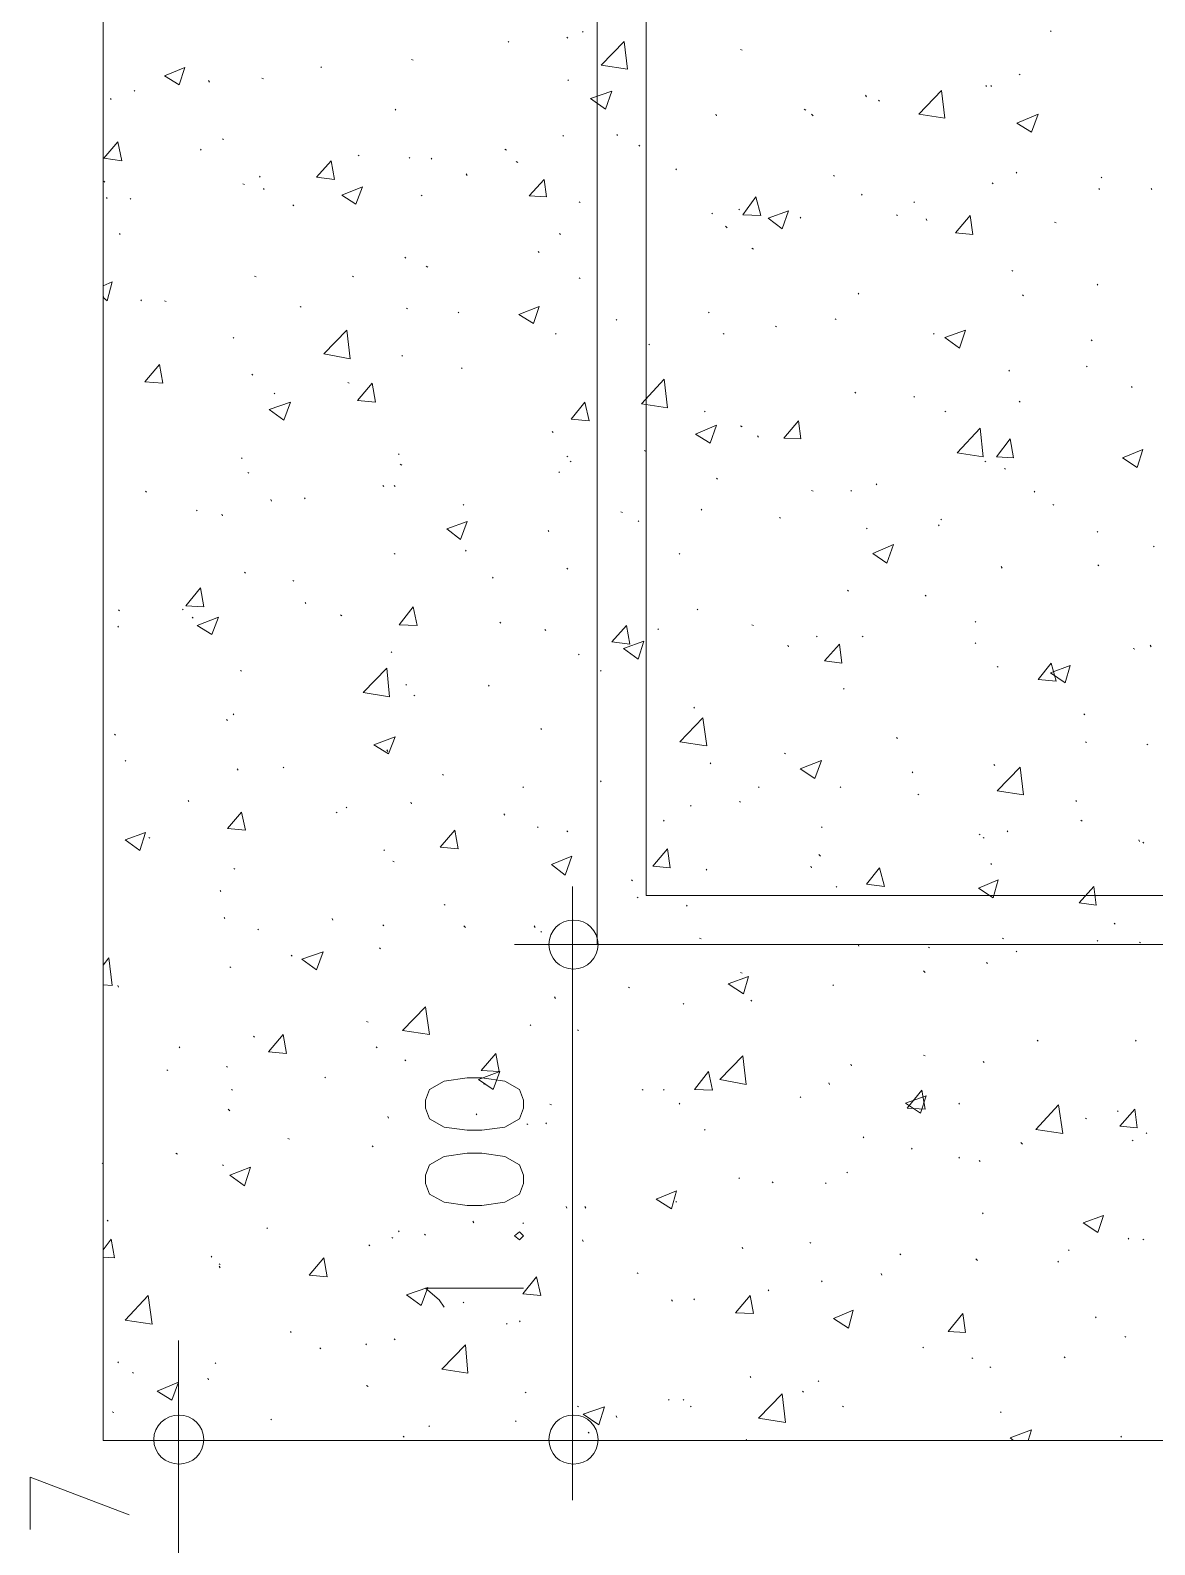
# Model space of a CAD drawing. Header units: millimetres. Extents: x 2928 to 3112, y 1220 to 1280.
# Drawn here: x 2940.831 to 2943.122, y 1240.578 to 1243.663 of the extents above; entities that cross this region are included whole.
import ezdxf

# ---------------------------------------------------------------- set-up
doc = ezdxf.new("R2010")
doc.units = ezdxf.units.MM

msp = doc.modelspace()

# ---------------------------------------------------------------- linework, layer by layer
at = {"color": 253, "linetype": 'Continuous', "lineweight": 5, "true_color": 0x9a9a9a}
for points in [[(2940.97965, 1262.56226), (2981.54689, 1262.56226), (2981.54689, 1240.79028), (2940.97965, 1240.79028)], [(2941.98633, 1261.55224), (2980.53854, 1261.55224), (2980.53854, 1241.8003), (2941.98633, 1241.8003)]]:
    msp.add_lwpolyline(points, close=True, dxfattribs=at)
for points in [[(2961.2116, 1241.9003), (2942.08633, 1241.9003), (2942.08633, 1247.74538), (2950.25144, 1247.74538), (2950.25144, 1256.61384), (2942.08633, 1256.61384), (2942.08633, 1261.45224), (2961.2116, 1261.45224), (2961.2116, 1249.1904)], [(2947.92975, 1241.8003), (2941.92799, 1241.8003), (2941.92799, 1241.8003)], [(2941.93633, 1241.69696), (2941.93633, 1240.89028), (2941.93633, 1240.89028)], [(2941.13298, 1240.89028), (2941.13298, 1240.99362), (2941.13298, 1240.99362)], [(2946.92306, 1240.79028), (2941.12465, 1240.79028), (2941.12465, 1240.79028)], [(2941.13298, 1240.79028), (2941.13298, 1240.31361), (2941.13298, 1240.31361)], [(2946.92306, 1240.79028), (2941.92799, 1240.79028), (2941.92799, 1240.79028)]]:
    msp.add_lwpolyline(points, dxfattribs=at)
at = {"color": 92, "linetype": 'Continuous', "lineweight": 13, "true_color": 0x00b800}
for points in [[(2941.92633, 1243.64699), (2941.92466, 1243.64866), (2941.92466, 1243.64866)], [(2941.95799, 1243.65866), (2941.95633, 1243.66032), (2941.95633, 1243.66032)], [(2942.91134, 1243.66032), (2942.90967, 1243.66199), (2942.90967, 1243.66199)], [(2941.80632, 1243.63866), (2941.80466, 1243.64032), (2941.80466, 1243.64032)], [(2941.99466, 1243.59199), (2942.04133, 1243.64032), (2942.04133, 1243.64032)], [(2942.04799, 1243.58365), (2942.04133, 1243.64032), (2942.04133, 1243.64032)], [(2942.28133, 1243.62199), (2942.278, 1243.62365), (2942.278, 1243.62365)], [(2941.10465, 1243.57032), (2941.14631, 1243.58699), (2941.14631, 1243.58699)], [(2941.13465, 1243.55199), (2941.14631, 1243.58699), (2941.14631, 1243.58699)], [(2941.42465, 1243.58699), (2941.42299, 1243.58865), (2941.42299, 1243.58865)], [(2941.61132, 1243.60199), (2941.60799, 1243.60365), (2941.60799, 1243.60365)], [(2941.99466, 1243.59199), (2942.04799, 1243.58365), (2942.04799, 1243.58365)], [(2941.10465, 1243.57032), (2941.13465, 1243.55199), (2941.13465, 1243.55199)], [(2941.19632, 1243.55699), (2941.19465, 1243.56032), (2941.19465, 1243.56032)], [(2941.30632, 1243.56365), (2941.30298, 1243.56532), (2941.30298, 1243.56532)], [(2941.92799, 1243.56032), (2941.92633, 1243.56199), (2941.92633, 1243.56199)], [(2942.84801, 1243.57199), (2942.84634, 1243.57365), (2942.84634, 1243.57365)], [(2940.99631, 1243.52199), (2940.99465, 1243.52365), (2940.99465, 1243.52365)], [(2941.04465, 1243.53865), (2941.04298, 1243.54032), (2941.04298, 1243.54032)], [(2941.97299, 1243.52365), (2942.01633, 1243.53865), (2942.01633, 1243.53865)], [(2941.97299, 1243.52365), (2942.00299, 1243.50199), (2942.00299, 1243.50199)], [(2942.00299, 1243.50199), (2942.01633, 1243.53865), (2942.01633, 1243.53865)], [(2942.53467, 1243.52699), (2942.533, 1243.53032), (2942.533, 1243.53032)], [(2942.56134, 1243.51865), (2942.55967, 1243.52032), (2942.55967, 1243.52032)], [(2942.64134, 1243.49199), (2942.688, 1243.54032), (2942.688, 1243.54032)], [(2942.69467, 1243.48365), (2942.688, 1243.54032), (2942.688, 1243.54032)], [(2942.77967, 1243.54865), (2942.778, 1243.55032), (2942.778, 1243.55032)], [(2942.78967, 1243.54865), (2942.788, 1243.55032), (2942.788, 1243.55032)], [(2941.57632, 1243.50032), (2941.57465, 1243.50199), (2941.57465, 1243.50199)], [(2942.22966, 1243.48865), (2942.228, 1243.49199), (2942.228, 1243.49199)], [(2942.41133, 1243.50032), (2942.408, 1243.50199), (2942.408, 1243.50199)], [(2942.42633, 1243.48865), (2942.423, 1243.49199), (2942.423, 1243.49199)], [(2942.64134, 1243.49199), (2942.69467, 1243.48365), (2942.69467, 1243.48365)], [(2942.84134, 1243.47365), (2942.88467, 1243.49199), (2942.88467, 1243.49199)], [(2942.87134, 1243.45532), (2942.88467, 1243.49199), (2942.88467, 1243.49199)], [(2942.84134, 1243.47365), (2942.87134, 1243.45532), (2942.87134, 1243.45532)], [(2940.98131, 1243.40199), (2941.00965, 1243.43532), (2941.00965, 1243.43532)], [(2941.01798, 1243.39699), (2941.00965, 1243.43532), (2941.00965, 1243.43532)], [(2941.22465, 1243.44032), (2941.22298, 1243.44199), (2941.22298, 1243.44199)], [(2941.91799, 1243.44699), (2941.91633, 1243.44865), (2941.91633, 1243.44865)], [(2942.02799, 1243.44865), (2942.02633, 1243.45032), (2942.02633, 1243.45032)], [(2942.07299, 1243.42699), (2942.07133, 1243.42865), (2942.07133, 1243.42865)], [(2940.98131, 1243.40199), (2941.01798, 1243.39699), (2941.01798, 1243.39699)], [(2941.17965, 1243.41865), (2941.17798, 1243.42032), (2941.17798, 1243.42032)], [(2941.41465, 1243.36365), (2941.44465, 1243.39699), (2941.44465, 1243.39699)], [(2941.45132, 1243.35865), (2941.44465, 1243.39699), (2941.44465, 1243.39699)], [(2941.50132, 1243.40699), (2941.49965, 1243.40865), (2941.49965, 1243.40865)], [(2941.60465, 1243.40199), (2941.60299, 1243.40365), (2941.60299, 1243.40365)], [(2941.64966, 1243.40032), (2941.64799, 1243.40199), (2941.64799, 1243.40199)], [(2941.80132, 1243.41865), (2941.79799, 1243.42032), (2941.79799, 1243.42032)], [(2941.29965, 1243.36365), (2941.29798, 1243.36532), (2941.29798, 1243.36532)], [(2941.72132, 1243.36698), (2941.71966, 1243.37032), (2941.71966, 1243.37032)], [(2941.82466, 1243.39365), (2941.82132, 1243.39532), (2941.82132, 1243.39532)], [(2942.148, 1243.37865), (2942.14633, 1243.38032), (2942.14633, 1243.38032)], [(2942.46967, 1243.36532), (2942.468, 1243.36698), (2942.468, 1243.36698)], [(2942.84134, 1243.37198), (2942.83967, 1243.37365), (2942.83967, 1243.37365)], [(2940.98298, 1243.35365), (2940.98131, 1243.35532), (2940.98131, 1243.35532)], [(2941.26798, 1243.34865), (2941.26465, 1243.35032), (2941.26465, 1243.35032)], [(2941.30798, 1243.33865), (2941.30632, 1243.34032), (2941.30632, 1243.34032)], [(2941.41465, 1243.36365), (2941.45132, 1243.35865), (2941.45132, 1243.35865)], [(2941.46632, 1243.32698), (2941.50799, 1243.34365), (2941.50799, 1243.34365)], [(2941.49465, 1243.30865), (2941.50799, 1243.34365), (2941.50799, 1243.34365)], [(2941.84799, 1243.32532), (2941.87799, 1243.35865), (2941.87799, 1243.35865)], [(2941.88299, 1243.32365), (2941.87799, 1243.35865), (2941.87799, 1243.35865)], [(2942.793, 1243.35032), (2942.79134, 1243.35198), (2942.79134, 1243.35198)], [(2943.00967, 1243.33865), (2943.00801, 1243.34032), (2943.00801, 1243.34032)], [(2943.01467, 1243.36198), (2943.01301, 1243.36365), (2943.01301, 1243.36365)], [(2943.11634, 1243.33865), (2943.11468, 1243.34032), (2943.11468, 1243.34032)], [(2940.98798, 1243.32032), (2940.98631, 1243.32198), (2940.98631, 1243.32198)], [(2941.03631, 1243.31865), (2941.03465, 1243.32032), (2941.03465, 1243.32032)], [(2941.36798, 1243.30532), (2941.36632, 1243.30698), (2941.36632, 1243.30698)], [(2941.46632, 1243.32698), (2941.49465, 1243.30865), (2941.49465, 1243.30865)], [(2941.62966, 1243.32532), (2941.62799, 1243.32698), (2941.62799, 1243.32698)], [(2941.84799, 1243.32532), (2941.88299, 1243.32365), (2941.88299, 1243.32365)], [(2941.95133, 1243.31198), (2941.94966, 1243.31365), (2941.94966, 1243.31365)], [(2942.283, 1243.28698), (2942.30966, 1243.32365), (2942.30966, 1243.32365)], [(2942.31966, 1243.28532), (2942.30966, 1243.32365), (2942.30966, 1243.32365)], [(2942.52633, 1243.32698), (2942.52467, 1243.32865), (2942.52467, 1243.32865)], [(2942.633, 1243.31198), (2942.63134, 1243.31365), (2942.63134, 1243.31365)], [(2942.22133, 1243.28865), (2942.21966, 1243.29032), (2942.21966, 1243.29032)], [(2942.27633, 1243.29698), (2942.27466, 1243.29865), (2942.27466, 1243.29865)], [(2942.283, 1243.28698), (2942.31966, 1243.28532), (2942.31966, 1243.28532)], [(2942.33467, 1243.28032), (2942.37633, 1243.29532), (2942.37633, 1243.29532)], [(2942.33467, 1243.28032), (2942.363, 1243.25865), (2942.363, 1243.25865)], [(2942.363, 1243.25865), (2942.37633, 1243.29532), (2942.37633, 1243.29532)], [(2942.40133, 1243.28032), (2942.39967, 1243.28198), (2942.39967, 1243.28198)], [(2942.598, 1243.28532), (2942.59634, 1243.28698), (2942.59634, 1243.28698)], [(2942.658, 1243.27532), (2942.65634, 1243.27865), (2942.65634, 1243.27865)], [(2942.71634, 1243.25032), (2942.74634, 1243.28532), (2942.74634, 1243.28532)], [(2942.75134, 1243.24698), (2942.74634, 1243.28532), (2942.74634, 1243.28532)], [(2941.01465, 1243.24698), (2941.01298, 1243.24865), (2941.01298, 1243.24865)], [(2941.91133, 1243.24698), (2941.90966, 1243.24865), (2941.90966, 1243.24865)], [(2942.25133, 1243.26032), (2942.248, 1243.26365), (2942.248, 1243.26365)], [(2942.71634, 1243.25032), (2942.75134, 1243.24698), (2942.75134, 1243.24698)], [(2942.92134, 1243.27032), (2942.91801, 1243.27198), (2942.91801, 1243.27198)], [(2941.86799, 1243.21032), (2941.86633, 1243.21198), (2941.86633, 1243.21198)], [(2942.30466, 1243.21698), (2942.30133, 1243.21865), (2942.30133, 1243.21865)], [(2941.59632, 1243.19865), (2941.59465, 1243.20032), (2941.59465, 1243.20032)], [(2941.64132, 1243.18032), (2941.63799, 1243.18198), (2941.63799, 1243.18198)], [(2940.97965, 1243.14198), (2940.99798, 1243.15031), (2940.99798, 1243.15031)], [(2940.98798, 1243.11198), (2940.99798, 1243.15031), (2940.99798, 1243.15031)], [(2941.29132, 1243.16031), (2941.28798, 1243.16198), (2941.28798, 1243.16198)], [(2941.48965, 1243.16031), (2941.48799, 1243.16198), (2941.48799, 1243.16198)], [(2941.95133, 1243.15698), (2941.94966, 1243.15865), (2941.94966, 1243.15865)], [(2942.83301, 1243.17198), (2942.83134, 1243.17365), (2942.83134, 1243.17365)], [(2940.98131, 1243.11865), (2940.97965, 1243.12031), (2940.97965, 1243.12031)], [(2940.97965, 1243.11865), (2940.98798, 1243.11198), (2940.98798, 1243.11198)], [(2942.51967, 1243.12531), (2942.518, 1243.12698), (2942.518, 1243.12698)], [(2942.85467, 1243.12198), (2942.85301, 1243.12365), (2942.85301, 1243.12365)], [(2943.00634, 1243.14365), (2943.00467, 1243.14531), (2943.00467, 1243.14531)], [(2941.05798, 1243.11198), (2941.05631, 1243.11365), (2941.05631, 1243.11365)], [(2941.10798, 1243.11031), (2941.10465, 1243.11198), (2941.10465, 1243.11198)], [(2941.38298, 1243.09865), (2941.38132, 1243.10031), (2941.38132, 1243.10031)], [(2941.59965, 1243.09531), (2941.59799, 1243.09698), (2941.59799, 1243.09698)], [(2941.70466, 1243.08698), (2941.70299, 1243.08865), (2941.70299, 1243.08865)], [(2941.82632, 1243.08365), (2941.86799, 1243.10031), (2941.86799, 1243.10031)], [(2941.85632, 1243.06531), (2941.86799, 1243.10031), (2941.86799, 1243.10031)], [(2942.21466, 1243.08698), (2942.213, 1243.08865), (2942.213, 1243.08865)], [(2941.82632, 1243.08365), (2941.85632, 1243.06531), (2941.85632, 1243.06531)], [(2942.02633, 1243.07198), (2942.02466, 1243.07365), (2942.02466, 1243.07365)], [(2942.35133, 1243.05865), (2942.34967, 1243.06031), (2942.34967, 1243.06031)], [(2942.473, 1243.07365), (2942.47133, 1243.07531), (2942.47133, 1243.07531)], [(2941.24632, 1243.03531), (2941.24465, 1243.03698), (2941.24465, 1243.03698)], [(2941.42965, 1243.00365), (2941.47632, 1243.05198), (2941.47632, 1243.05198)], [(2941.48299, 1242.99365), (2941.47632, 1243.05198), (2941.47632, 1243.05198)], [(2941.90299, 1243.04365), (2941.90133, 1243.04531), (2941.90133, 1243.04531)], [(2942.24466, 1243.04365), (2942.243, 1243.04531), (2942.243, 1243.04531)], [(2942.673, 1243.04365), (2942.67134, 1243.04531), (2942.67134, 1243.04531)], [(2942.69467, 1243.03698), (2942.73634, 1243.05198), (2942.73634, 1243.05198)], [(2942.69467, 1243.03698), (2942.72467, 1243.01531), (2942.72467, 1243.01531)], [(2942.72467, 1243.01531), (2942.73634, 1243.05198), (2942.73634, 1243.05198)], [(2942.99467, 1243.03031), (2942.99301, 1243.03198), (2942.99301, 1243.03198)], [(2941.42965, 1243.00365), (2941.48299, 1242.99365), (2941.48299, 1242.99365)], [(2941.58965, 1242.99865), (2941.58799, 1243.00031), (2941.58799, 1243.00031)], [(2942.09299, 1243.02198), (2942.09133, 1243.02365), (2942.09133, 1243.02365)], [(2941.06465, 1242.94698), (2941.09465, 1242.98198), (2941.09465, 1242.98198)], [(2941.10131, 1242.94365), (2941.09465, 1242.98198), (2941.09465, 1242.98198)], [(2941.71132, 1242.97365), (2941.70966, 1242.97531), (2941.70966, 1242.97531)], [(2942.82634, 1242.96865), (2942.82467, 1242.97031), (2942.82467, 1242.97031)], [(2942.98467, 1242.97698), (2942.98301, 1242.97865), (2942.98301, 1242.97865)], [(2941.06465, 1242.94698), (2941.10131, 1242.94365), (2941.10131, 1242.94365)], [(2941.28465, 1242.96031), (2941.28298, 1242.96198), (2941.28298, 1242.96198)], [(2941.48132, 1242.94365), (2941.47799, 1242.94531), (2941.47799, 1242.94531)], [(2941.49799, 1242.90864), (2941.52799, 1242.94365), (2941.52799, 1242.94365)], [(2941.53465, 1242.90531), (2941.52799, 1242.94365), (2941.52799, 1242.94365)], [(2942.07633, 1242.90198), (2942.123, 1242.95198), (2942.123, 1242.95198)], [(2942.12966, 1242.89364), (2942.123, 1242.95198), (2942.123, 1242.95198)], [(2943.07634, 1242.93531), (2943.07468, 1242.93698), (2943.07468, 1242.93698)], [(2941.31798, 1242.89031), (2941.36132, 1242.90531), (2941.36132, 1242.90531)], [(2941.32965, 1242.92198), (2941.32798, 1242.92364), (2941.32798, 1242.92364)], [(2941.34798, 1242.86864), (2941.36132, 1242.90531), (2941.36132, 1242.90531)], [(2941.49799, 1242.90864), (2941.53465, 1242.90531), (2941.53465, 1242.90531)], [(2941.93299, 1242.87031), (2941.96133, 1242.90531), (2941.96133, 1242.90531)], [(2941.96966, 1242.86698), (2941.96133, 1242.90531), (2941.96133, 1242.90531)], [(2942.513, 1242.92364), (2942.51133, 1242.92531), (2942.51133, 1242.92531)], [(2942.633, 1242.91531), (2942.63134, 1242.91698), (2942.63134, 1242.91698)], [(2942.84801, 1242.90531), (2942.84634, 1242.90698), (2942.84634, 1242.90698)], [(2941.31798, 1242.89031), (2941.34798, 1242.86864), (2941.34798, 1242.86864)], [(2942.07633, 1242.90198), (2942.12966, 1242.89364), (2942.12966, 1242.89364)], [(2942.20633, 1242.88531), (2942.20466, 1242.88698), (2942.20466, 1242.88698)], [(2942.69634, 1242.88531), (2942.69467, 1242.88698), (2942.69467, 1242.88698)], [(2941.89633, 1242.84364), (2941.89466, 1242.84531), (2941.89466, 1242.84531)], [(2941.93299, 1242.87031), (2941.96966, 1242.86698), (2941.96966, 1242.86698)], [(2942.18633, 1242.84031), (2942.22966, 1242.85864), (2942.22966, 1242.85864)], [(2942.21633, 1242.82198), (2942.22966, 1242.85864), (2942.22966, 1242.85864)], [(2942.28133, 1242.85531), (2942.278, 1242.85698), (2942.278, 1242.85698)], [(2942.36633, 1242.83198), (2942.39633, 1242.86698), (2942.39633, 1242.86698)], [(2942.40133, 1242.83031), (2942.39633, 1242.86698), (2942.39633, 1242.86698)], [(2942.71967, 1242.80198), (2942.76634, 1242.85198), (2942.76634, 1242.85198)], [(2942.773, 1242.79364), (2942.76634, 1242.85198), (2942.76634, 1242.85198)], [(2942.18633, 1242.84031), (2942.21633, 1242.82198), (2942.21633, 1242.82198)], [(2942.31466, 1242.83364), (2942.313, 1242.83698), (2942.313, 1242.83698)], [(2942.36633, 1242.83198), (2942.40133, 1242.83031), (2942.40133, 1242.83031)], [(2942.79967, 1242.79364), (2942.82801, 1242.83031), (2942.82801, 1242.83031)], [(2942.83467, 1242.79198), (2942.82801, 1242.83031), (2942.82801, 1242.83031)], [(2941.26298, 1242.79031), (2941.26132, 1242.79198), (2941.26132, 1242.79198)], [(2941.58299, 1242.79864), (2941.58132, 1242.80031), (2941.58132, 1242.80031)], [(2941.92633, 1242.79364), (2941.92466, 1242.79531), (2941.92466, 1242.79531)], [(2941.93299, 1242.78364), (2941.93133, 1242.78531), (2941.93133, 1242.78531)], [(2942.08466, 1242.80531), (2942.08299, 1242.80698), (2942.08299, 1242.80698)], [(2942.71967, 1242.80198), (2942.773, 1242.79364), (2942.773, 1242.79364)], [(2942.778, 1242.78364), (2942.77634, 1242.78531), (2942.77634, 1242.78531)], [(2942.79967, 1242.79364), (2942.83467, 1242.79198), (2942.83467, 1242.79198)], [(2943.05634, 1242.79198), (2943.09801, 1242.80864), (2943.09801, 1242.80864)], [(2943.05634, 1242.79198), (2943.08634, 1242.77198), (2943.08634, 1242.77198)], [(2943.08634, 1242.77198), (2943.09801, 1242.80864), (2943.09801, 1242.80864)], [(2941.27632, 1242.76031), (2941.27465, 1242.76198), (2941.27465, 1242.76198)], [(2941.58799, 1242.77698), (2941.58465, 1242.77864), (2941.58465, 1242.77864)], [(2941.90966, 1242.76198), (2941.90799, 1242.76364), (2941.90799, 1242.76364)], [(2942.23133, 1242.74864), (2942.22966, 1242.75031), (2942.22966, 1242.75031)], [(2942.81801, 1242.76864), (2942.81634, 1242.77031), (2942.81634, 1242.77031)], [(2941.06798, 1242.72198), (2941.06631, 1242.72364), (2941.06631, 1242.72364)], [(2941.55132, 1242.73364), (2941.54965, 1242.73531), (2941.54965, 1242.73531)], [(2941.57465, 1242.73364), (2941.57299, 1242.73531), (2941.57299, 1242.73531)], [(2942.42633, 1242.72364), (2942.423, 1242.72531), (2942.423, 1242.72531)], [(2942.50467, 1242.72364), (2942.503, 1242.72531), (2942.503, 1242.72531)], [(2942.55633, 1242.73698), (2942.55467, 1242.73864), (2942.55467, 1242.73864)], [(2942.87801, 1242.72198), (2942.87634, 1242.72364), (2942.87634, 1242.72364)], [(2941.32298, 1242.70364), (2941.32132, 1242.70698), (2941.32132, 1242.70698)], [(2941.39132, 1242.70864), (2941.38965, 1242.71031), (2941.38965, 1242.71031)], [(2941.71466, 1242.69531), (2941.71299, 1242.69698), (2941.71299, 1242.69698)], [(2942.19966, 1242.68531), (2942.198, 1242.68697), (2942.198, 1242.68697)], [(2942.91634, 1242.69531), (2942.91467, 1242.69698), (2942.91467, 1242.69698)], [(2941.17132, 1242.68364), (2941.16965, 1242.68531), (2941.16965, 1242.68531)], [(2941.22298, 1242.67364), (2941.22132, 1242.67697), (2941.22132, 1242.67697)], [(2941.67966, 1242.64697), (2941.72132, 1242.66197), (2941.72132, 1242.66197)], [(2941.70799, 1242.62531), (2941.72132, 1242.66197), (2941.72132, 1242.66197)], [(2942.03799, 1242.68031), (2942.03466, 1242.68197), (2942.03466, 1242.68197)], [(2942.07133, 1242.66197), (2942.06966, 1242.66364), (2942.06966, 1242.66364)], [(2942.35967, 1242.66864), (2942.358, 1242.67031), (2942.358, 1242.67031)], [(2942.688, 1242.66531), (2942.68634, 1242.66697), (2942.68634, 1242.66697)], [(2941.67966, 1242.64697), (2941.70799, 1242.62531), (2941.70799, 1242.62531)], [(2941.88799, 1242.64197), (2941.88633, 1242.64364), (2941.88633, 1242.64364)], [(2942.53633, 1242.64697), (2942.53467, 1242.64864), (2942.53467, 1242.64864)], [(2942.683, 1242.65364), (2942.68134, 1242.65531), (2942.68134, 1242.65531)], [(2943.00634, 1242.64031), (2943.00467, 1242.64197), (2943.00467, 1242.64197)], [(2941.57465, 1242.59531), (2941.57299, 1242.59697), (2941.57299, 1242.59697)], [(2941.71966, 1242.60197), (2941.71799, 1242.60364), (2941.71799, 1242.60364)], [(2942.15466, 1242.59531), (2942.153, 1242.59697), (2942.153, 1242.59697)], [(2942.548, 1242.59697), (2942.58967, 1242.61531), (2942.58967, 1242.61531)], [(2942.548, 1242.59697), (2942.57634, 1242.57697), (2942.57634, 1242.57697)], [(2942.57634, 1242.57697), (2942.58967, 1242.61531), (2942.58967, 1242.61531)], [(2943.12134, 1242.61031), (2943.11968, 1242.61197), (2943.11968, 1242.61197)], [(2941.92633, 1242.56531), (2941.92466, 1242.56697), (2941.92466, 1242.56697)], [(2942.81134, 1242.56697), (2942.80967, 1242.57031), (2942.80967, 1242.57031)], [(2943.00801, 1242.57197), (2943.00634, 1242.57364), (2943.00634, 1242.57364)], [(2941.26965, 1242.55697), (2941.26798, 1242.55864), (2941.26798, 1242.55864)], [(2941.36798, 1242.54031), (2941.36632, 1242.54197), (2941.36632, 1242.54197)], [(2941.77466, 1242.54697), (2941.77299, 1242.54864), (2941.77299, 1242.54864)], [(2941.14798, 1242.49031), (2941.17798, 1242.52697), (2941.17798, 1242.52697)], [(2941.18465, 1242.48864), (2941.17798, 1242.52697), (2941.17798, 1242.52697)], [(2942.498, 1242.52031), (2942.49633, 1242.52197), (2942.49633, 1242.52197)], [(2942.65634, 1242.51031), (2942.65467, 1242.51197), (2942.65467, 1242.51197)], [(2941.01298, 1242.48031), (2941.01131, 1242.48197), (2941.01131, 1242.48197)], [(2941.14298, 1242.48197), (2941.14131, 1242.48364), (2941.14131, 1242.48364)], [(2941.14798, 1242.49031), (2941.18465, 1242.48864), (2941.18465, 1242.48864)], [(2941.39298, 1242.49531), (2941.39132, 1242.49697), (2941.39132, 1242.49697)], [(2941.46632, 1242.47031), (2941.46299, 1242.47197), (2941.46299, 1242.47197)], [(2941.58299, 1242.45197), (2941.61132, 1242.48864), (2941.61132, 1242.48864)], [(2941.61965, 1242.4503), (2941.61132, 1242.48864), (2941.61132, 1242.48864)], [(2942.19133, 1242.48197), (2942.18966, 1242.48364), (2942.18966, 1242.48364)], [(2941.01131, 1242.44697), (2941.00965, 1242.44864), (2941.00965, 1242.44864)], [(2941.16298, 1242.46531), (2941.16132, 1242.46697), (2941.16132, 1242.46697)], [(2941.17132, 1242.4503), (2941.21465, 1242.46697), (2941.21465, 1242.46697)], [(2941.17132, 1242.4503), (2941.20132, 1242.43197), (2941.20132, 1242.43197)], [(2941.20132, 1242.43197), (2941.21465, 1242.46697), (2941.21465, 1242.46697)], [(2941.58299, 1242.45197), (2941.61965, 1242.4503), (2941.61965, 1242.4503)], [(2941.78966, 1242.4553), (2941.78799, 1242.45697), (2941.78799, 1242.45697)], [(2941.88133, 1242.4403), (2941.87966, 1242.44197), (2941.87966, 1242.44197)], [(2942.01633, 1242.41697), (2942.04633, 1242.4503), (2942.04633, 1242.4503)], [(2942.05299, 1242.41197), (2942.04633, 1242.4503), (2942.04633, 1242.4503)], [(2942.11133, 1242.44197), (2942.10966, 1242.44364), (2942.10966, 1242.44364)], [(2942.30466, 1242.4503), (2942.30133, 1242.45197), (2942.30133, 1242.45197)], [(2942.758, 1242.45697), (2942.75634, 1242.45864), (2942.75634, 1242.45864)], [(2942.01633, 1242.41697), (2942.05299, 1242.41197), (2942.05299, 1242.41197)], [(2942.03966, 1242.40364), (2942.08133, 1242.41864), (2942.08133, 1242.41864)], [(2942.06966, 1242.38197), (2942.08133, 1242.41864), (2942.08133, 1242.41864)], [(2942.37633, 1242.40697), (2942.37467, 1242.4103), (2942.37467, 1242.4103)], [(2942.43467, 1242.42697), (2942.433, 1242.42864), (2942.433, 1242.42864)], [(2942.44967, 1242.37864), (2942.47967, 1242.41197), (2942.47967, 1242.41197)], [(2942.48467, 1242.37364), (2942.47967, 1242.41197), (2942.47967, 1242.41197)], [(2942.528, 1242.42697), (2942.52633, 1242.42864), (2942.52633, 1242.42864)], [(2942.758, 1242.41364), (2942.75634, 1242.4153), (2942.75634, 1242.4153)], [(2943.11468, 1242.40697), (2943.11301, 1242.4103), (2943.11301, 1242.4103)], [(2941.56799, 1242.3953), (2941.56632, 1242.39697), (2941.56632, 1242.39697)], [(2941.94966, 1242.3903), (2941.94799, 1242.39197), (2941.94799, 1242.39197)], [(2942.03966, 1242.40364), (2942.06966, 1242.38197), (2942.06966, 1242.38197)], [(2942.44967, 1242.37864), (2942.48467, 1242.37364), (2942.48467, 1242.37364)], [(2943.08134, 1242.40197), (2943.07801, 1242.40364), (2943.07801, 1242.40364)], [(2941.26132, 1242.35697), (2941.25965, 1242.35864), (2941.25965, 1242.35864)], [(2941.50965, 1242.31364), (2941.55799, 1242.36364), (2941.55799, 1242.36364)], [(2941.56299, 1242.3053), (2941.55799, 1242.36364), (2941.55799, 1242.36364)], [(2941.99466, 1242.35697), (2941.99299, 1242.35864), (2941.99299, 1242.35864)], [(2942.80301, 1242.3653), (2942.80134, 1242.36697), (2942.80134, 1242.36697)], [(2942.88467, 1242.3403), (2942.91134, 1242.37364), (2942.91134, 1242.37364)], [(2942.90967, 1242.35364), (2942.94967, 1242.36864), (2942.94967, 1242.36864)], [(2942.90967, 1242.35364), (2942.93967, 1242.33364), (2942.93967, 1242.33364)], [(2942.92134, 1242.33697), (2942.91134, 1242.37364), (2942.91134, 1242.37364)], [(2942.93967, 1242.33364), (2942.94967, 1242.36864), (2942.94967, 1242.36864)], [(2941.59799, 1242.32864), (2941.59632, 1242.3303), (2941.59632, 1242.3303)], [(2941.76632, 1242.32697), (2941.76466, 1242.32864), (2941.76466, 1242.32864)], [(2942.48967, 1242.3203), (2942.488, 1242.32197), (2942.488, 1242.32197)], [(2942.88467, 1242.3403), (2942.92134, 1242.33697), (2942.92134, 1242.33697)], [(2941.50965, 1242.31364), (2941.56299, 1242.3053), (2941.56299, 1242.3053)], [(2941.61465, 1242.30697), (2941.61299, 1242.30864), (2941.61299, 1242.30864)], [(2941.23298, 1242.25697), (2941.23132, 1242.25864), (2941.23132, 1242.25864)], [(2941.24632, 1242.26864), (2941.24465, 1242.2703), (2941.24465, 1242.2703)], [(2942.15466, 1242.21363), (2942.20133, 1242.26197), (2942.20133, 1242.26197)], [(2942.18466, 1242.28197), (2942.183, 1242.28364), (2942.183, 1242.28364)], [(2942.20966, 1242.2053), (2942.20133, 1242.26197), (2942.20133, 1242.26197)], [(2942.97967, 1242.26864), (2942.97801, 1242.2703), (2942.97801, 1242.2703)], [(2941.00465, 1242.22697), (2941.00298, 1242.22864), (2941.00298, 1242.22864)], [(2941.87299, 1242.23864), (2941.87133, 1242.2403), (2941.87133, 1242.2403)], [(2941.53132, 1242.20697), (2941.57465, 1242.22363), (2941.57465, 1242.22363)], [(2941.53132, 1242.20697), (2941.56132, 1242.18863), (2941.56132, 1242.18863)], [(2941.55965, 1242.19363), (2941.55799, 1242.19697), (2941.55799, 1242.19697)], [(2941.56132, 1242.18863), (2941.57465, 1242.22363), (2941.57465, 1242.22363)], [(2942.15466, 1242.21363), (2942.208, 1242.2053), (2942.208, 1242.2053)], [(2942.598, 1242.2203), (2942.59634, 1242.22197), (2942.59634, 1242.22197)], [(2942.98301, 1242.21197), (2942.98134, 1242.21363), (2942.98134, 1242.21363)], [(2943.10801, 1242.20697), (2943.10634, 1242.20863), (2943.10634, 1242.20863)], [(2941.02631, 1242.17363), (2941.02465, 1242.1753), (2941.02465, 1242.1753)], [(2942.218, 1242.16863), (2942.21633, 1242.1703), (2942.21633, 1242.1703)], [(2942.36967, 1242.18863), (2942.368, 1242.1903), (2942.368, 1242.1903)], [(2942.39967, 1242.15863), (2942.443, 1242.1753), (2942.443, 1242.1753)], [(2942.42967, 1242.13863), (2942.443, 1242.1753), (2942.443, 1242.1753)], [(2942.79634, 1242.1653), (2942.79467, 1242.16697), (2942.79467, 1242.16697)], [(2941.25465, 1242.1553), (2941.25298, 1242.15863), (2941.25298, 1242.15863)], [(2941.34798, 1242.1603), (2941.34632, 1242.16197), (2941.34632, 1242.16197)], [(2941.67299, 1242.1453), (2941.67132, 1242.14697), (2941.67132, 1242.14697)], [(2941.99466, 1242.13197), (2941.99299, 1242.13363), (2941.99299, 1242.13363)], [(2942.39967, 1242.15863), (2942.42967, 1242.13863), (2942.42967, 1242.13863)], [(2942.62967, 1242.1503), (2942.628, 1242.15197), (2942.628, 1242.15197)], [(2942.80134, 1242.11363), (2942.84801, 1242.16197), (2942.84801, 1242.16197)], [(2942.85467, 1242.1053), (2942.84801, 1242.16197), (2942.84801, 1242.16197)], [(2941.83632, 1242.1203), (2941.83466, 1242.12197), (2941.83466, 1242.12197)], [(2942.31633, 1242.1203), (2942.31466, 1242.12197), (2942.31466, 1242.12197)], [(2942.483, 1242.1203), (2942.48133, 1242.12197), (2942.48133, 1242.12197)], [(2942.64134, 1242.1053), (2942.63967, 1242.10697), (2942.63967, 1242.10697)], [(2942.80134, 1242.11363), (2942.85467, 1242.1053), (2942.85467, 1242.1053)], [(2941.15465, 1242.09197), (2941.15298, 1242.09363), (2941.15298, 1242.09363)], [(2941.23298, 1242.03697), (2941.26132, 1242.0703), (2941.26132, 1242.0703)], [(2941.26965, 1242.03363), (2941.26132, 1242.0703), (2941.26132, 1242.0703)], [(2941.45632, 1242.06863), (2941.45465, 1242.0703), (2941.45465, 1242.0703)], [(2941.47632, 1242.07863), (2941.47465, 1242.0803), (2941.47465, 1242.0803)], [(2941.60799, 1242.08697), (2941.60632, 1242.0903), (2941.60632, 1242.0903)], [(2942.178, 1242.08197), (2942.17633, 1242.08363), (2942.17633, 1242.08363)], [(2942.278, 1242.0903), (2942.27633, 1242.09197), (2942.27633, 1242.09197)], [(2942.96301, 1242.09197), (2942.96134, 1242.09363), (2942.96134, 1242.09363)], [(2941.79799, 1242.06363), (2941.79632, 1242.06697), (2941.79632, 1242.06697)], [(2941.86633, 1242.03863), (2941.86466, 1242.0403), (2941.86466, 1242.0403)], [(2942.123, 1242.05197), (2942.12133, 1242.05363), (2942.12133, 1242.05363)], [(2942.44467, 1242.03863), (2942.443, 1242.0403), (2942.443, 1242.0403)], [(2942.97467, 1242.05197), (2942.97134, 1242.05363), (2942.97134, 1242.05363)], [(2941.02465, 1242.01363), (2941.06631, 1242.02863), (2941.06631, 1242.02863)], [(2941.02465, 1242.01363), (2941.05465, 1241.99196), (2941.05465, 1241.99196)], [(2941.05465, 1241.99196), (2941.06631, 1242.02863), (2941.06631, 1242.02863)], [(2941.07465, 1242.01697), (2941.07298, 1242.01863), (2941.07298, 1242.01863)], [(2941.23298, 1242.03697), (2941.26965, 1242.03363), (2941.26965, 1242.03363)], [(2941.66632, 1241.99863), (2941.69632, 1242.03363), (2941.69632, 1242.03363)], [(2941.70299, 1241.9953), (2941.69632, 1242.03363), (2941.69632, 1242.03363)], [(2941.92633, 1242.0303), (2941.92466, 1242.03197), (2941.92466, 1242.03197)], [(2942.76634, 1242.02363), (2942.76467, 1242.0253), (2942.76467, 1242.0253)], [(2942.77467, 1242.01697), (2942.773, 1242.01863), (2942.773, 1242.01863)], [(2942.82301, 1242.0303), (2942.82134, 1242.03197), (2942.82134, 1242.03197)], [(2943.09134, 1242.0103), (2943.08968, 1242.01363), (2943.08968, 1242.01363)], [(2943.09968, 1242.00697), (2943.09801, 1242.00863), (2943.09801, 1242.00863)], [(2941.55299, 1241.99196), (2941.55132, 1241.99363), (2941.55132, 1241.99363)], [(2941.66632, 1241.99863), (2941.70299, 1241.9953), (2941.70299, 1241.9953)], [(2941.89299, 1241.96363), (2941.93466, 1241.9803), (2941.93466, 1241.9803)], [(2941.92133, 1241.94196), (2941.93466, 1241.9803), (2941.93466, 1241.9803)], [(2942.09966, 1241.9603), (2942.12966, 1241.9953), (2942.12966, 1241.9953)], [(2942.13466, 1241.95696), (2942.12966, 1241.9953), (2942.12966, 1241.9953)], [(2942.44133, 1241.9803), (2942.438, 1241.98363), (2942.438, 1241.98363)], [(2941.24798, 1241.95363), (2941.24632, 1241.9553), (2941.24632, 1241.9553)], [(2941.57299, 1241.96863), (2941.56965, 1241.9703), (2941.56965, 1241.9703)], [(2941.89299, 1241.96363), (2941.92133, 1241.94196), (2941.92133, 1241.94196)], [(2942.09966, 1241.9603), (2942.13466, 1241.95696), (2942.13466, 1241.95696)], [(2942.20966, 1241.95196), (2942.208, 1241.95363), (2942.208, 1241.95363)], [(2942.423, 1241.95696), (2942.42133, 1241.9603), (2942.42133, 1241.9603)], [(2942.53467, 1241.92363), (2942.56134, 1241.95696), (2942.56134, 1241.95696)], [(2942.57134, 1241.91863), (2942.56134, 1241.95696), (2942.56134, 1241.95696)], [(2942.78967, 1241.96363), (2942.788, 1241.9653), (2942.788, 1241.9653)], [(2942.05799, 1241.9303), (2942.05633, 1241.93196), (2942.05633, 1241.93196)], [(2942.47467, 1241.91696), (2942.473, 1241.91863), (2942.473, 1241.91863)], [(2942.53467, 1241.92363), (2942.57134, 1241.91863), (2942.57134, 1241.91863)], [(2942.763, 1241.9153), (2942.80301, 1241.93196), (2942.80301, 1241.93196)], [(2942.793, 1241.8953), (2942.80301, 1241.93196), (2942.80301, 1241.93196)], [(2942.96801, 1241.8853), (2942.99801, 1241.91863), (2942.99801, 1241.91863)], [(2943.00301, 1241.8803), (2942.99801, 1241.91863), (2942.99801, 1241.91863)], [(2941.21965, 1241.90863), (2941.21798, 1241.9103), (2941.21798, 1241.9103)], [(2942.06966, 1241.8953), (2942.06799, 1241.89696), (2942.06799, 1241.89696)], [(2942.763, 1241.9153), (2942.793, 1241.8953), (2942.793, 1241.8953)], [(2942.96801, 1241.8853), (2943.00301, 1241.8803), (2943.00301, 1241.8803)], [(2941.22798, 1241.85363), (2941.22632, 1241.8553), (2941.22632, 1241.8553)], [(2941.67632, 1241.8803), (2941.67466, 1241.88196), (2941.67466, 1241.88196)], [(2942.16966, 1241.87863), (2942.168, 1241.8803), (2942.168, 1241.8803)], [(2941.29632, 1241.8303), (2941.29465, 1241.83196), (2941.29465, 1241.83196)], [(2941.44799, 1241.8503), (2941.44632, 1241.85363), (2941.44632, 1241.85363)], [(2941.55132, 1241.83863), (2941.54965, 1241.8403), (2941.54965, 1241.8403)], [(2941.71799, 1241.8353), (2941.71466, 1241.83863), (2941.71466, 1241.83863)], [(2941.85966, 1241.8353), (2941.85799, 1241.83863), (2941.85799, 1241.83863)], [(2941.87299, 1241.8253), (2941.87133, 1241.82696), (2941.87133, 1241.82696)], [(2943.04134, 1241.84196), (2943.03968, 1241.84363), (2943.03968, 1241.84363)], [(2941.54465, 1241.79196), (2941.54299, 1241.79363), (2941.54299, 1241.79363)], [(2942.198, 1241.81196), (2942.19466, 1241.81363), (2942.19466, 1241.81363)], [(2942.51967, 1241.79696), (2942.518, 1241.8003), (2942.518, 1241.8003)], [(2942.663, 1241.79363), (2942.66134, 1241.7953), (2942.66134, 1241.7953)], [(2942.81467, 1241.81196), (2942.81134, 1241.81363), (2942.81134, 1241.81363)], [(2943.00634, 1241.80696), (2943.00467, 1241.80863), (2943.00467, 1241.80863)], [(2943.09301, 1241.80363), (2943.09134, 1241.8053), (2943.09134, 1241.8053)], [(2940.97965, 1241.75863), (2940.99131, 1241.77363), (2940.99131, 1241.77363)], [(2940.99798, 1241.71696), (2940.99131, 1241.77363), (2940.99131, 1241.77363)], [(2941.36465, 1241.77696), (2941.36298, 1241.77863), (2941.36298, 1241.77863)], [(2941.38465, 1241.7703), (2941.42799, 1241.7853), (2941.42799, 1241.7853)], [(2941.38465, 1241.7703), (2941.41465, 1241.74863), (2941.41465, 1241.74863)], [(2941.41465, 1241.74863), (2941.42799, 1241.7853), (2941.42799, 1241.7853)], [(2942.78134, 1241.76196), (2942.77967, 1241.76363), (2942.77967, 1241.76363)], [(2942.84134, 1241.7853), (2942.83967, 1241.78696), (2942.83967, 1241.78696)], [(2941.23965, 1241.75363), (2941.23798, 1241.75529), (2941.23798, 1241.75529)], [(2942.253, 1241.72029), (2942.29466, 1241.73529), (2942.29466, 1241.73529)], [(2942.28133, 1241.74196), (2942.278, 1241.74363), (2942.278, 1241.74363)], [(2942.28466, 1241.70029), (2942.29466, 1241.73529), (2942.29466, 1241.73529)], [(2942.65467, 1241.74363), (2942.65134, 1241.74696), (2942.65134, 1241.74696)], [(2940.97965, 1241.71863), (2940.99798, 1241.71696), (2940.99798, 1241.71696)], [(2941.01131, 1241.71363), (2941.00965, 1241.71696), (2941.00965, 1241.71696)], [(2942.05299, 1241.71196), (2942.04966, 1241.71363), (2942.04966, 1241.71363)], [(2942.253, 1241.72029), (2942.28466, 1241.70029), (2942.28466, 1241.70029)], [(2942.468, 1241.71696), (2942.46633, 1241.71863), (2942.46633, 1241.71863)], [(2941.58965, 1241.62529), (2941.63632, 1241.67363), (2941.63632, 1241.67363)], [(2941.64466, 1241.61696), (2941.63632, 1241.67363), (2941.63632, 1241.67363)], [(2941.90133, 1241.69029), (2941.89966, 1241.69363), (2941.89966, 1241.69363)], [(2942.163, 1241.67863), (2942.16133, 1241.68029), (2942.16133, 1241.68029)], [(2942.30133, 1241.68529), (2942.29966, 1241.68696), (2942.29966, 1241.68696)], [(2941.51965, 1241.64196), (2941.51632, 1241.64363), (2941.51632, 1241.64363)], [(2941.28798, 1241.61196), (2941.28632, 1241.61363), (2941.28632, 1241.61363)], [(2941.31632, 1241.58196), (2941.34632, 1241.61696), (2941.34632, 1241.61696)], [(2941.35298, 1241.57863), (2941.34632, 1241.61696), (2941.34632, 1241.61696)], [(2941.58965, 1241.62529), (2941.64466, 1241.61696), (2941.64466, 1241.61696)], [(2941.85132, 1241.63529), (2941.84966, 1241.63696), (2941.84966, 1241.63696)], [(2941.94799, 1241.62529), (2941.94633, 1241.62696), (2941.94633, 1241.62696)], [(2941.13631, 1241.59029), (2941.13465, 1241.59196), (2941.13465, 1241.59196)], [(2941.31632, 1241.58196), (2941.35298, 1241.57863), (2941.35298, 1241.57863)], [(2941.53799, 1241.59029), (2941.53632, 1241.59196), (2941.53632, 1241.59196)], [(2941.74966, 1241.54363), (2941.77966, 1241.57863), (2941.77966, 1241.57863)], [(2941.78632, 1241.54196), (2941.77966, 1241.57863), (2941.77966, 1241.57863)], [(2942.88467, 1241.60363), (2942.88301, 1241.60529), (2942.88301, 1241.60529)], [(2943.08468, 1241.60363), (2943.08301, 1241.60529), (2943.08301, 1241.60529)], [(2941.11131, 1241.54363), (2941.10965, 1241.54529), (2941.10965, 1241.54529)], [(2941.23298, 1241.55029), (2941.23132, 1241.55196), (2941.23132, 1241.55196)], [(2941.59632, 1241.56363), (2941.59465, 1241.56529), (2941.59465, 1241.56529)], [(2942.23633, 1241.52529), (2942.283, 1241.57363), (2942.283, 1241.57363)], [(2942.28966, 1241.51529), (2942.283, 1241.57363), (2942.283, 1241.57363)], [(2942.50467, 1241.55363), (2942.503, 1241.55696), (2942.503, 1241.55696)], [(2942.65467, 1241.57363), (2942.65134, 1241.57529), (2942.65134, 1241.57529)], [(2942.77467, 1241.56029), (2942.773, 1241.56196), (2942.773, 1241.56196)], [(2941.43299, 1241.52863), (2941.43132, 1241.53029), (2941.43132, 1241.53029)], [(2941.74466, 1241.52529), (2941.78799, 1241.54196), (2941.78799, 1241.54196)], [(2941.74466, 1241.52529), (2941.77466, 1241.50529), (2941.77466, 1241.50529)], [(2941.74966, 1241.54363), (2941.78632, 1241.54196), (2941.78632, 1241.54196)], [(2941.75632, 1241.51529), (2941.75466, 1241.51862), (2941.75466, 1241.51862)], [(2941.77466, 1241.50529), (2941.78799, 1241.54196), (2941.78799, 1241.54196)], [(2942.18466, 1241.50529), (2942.213, 1241.54196), (2942.213, 1241.54196)], [(2942.22133, 1241.50362), (2942.213, 1241.54196), (2942.213, 1241.54196)], [(2942.23633, 1241.52529), (2942.28966, 1241.51529), (2942.28966, 1241.51529)], [(2942.45967, 1241.51529), (2942.458, 1241.51862), (2942.458, 1241.51862)], [(2941.24298, 1241.50362), (2941.24132, 1241.50529), (2941.24132, 1241.50529)], [(2942.07966, 1241.50362), (2942.07799, 1241.50529), (2942.07799, 1241.50529)], [(2942.123, 1241.50362), (2942.12133, 1241.50529), (2942.12133, 1241.50529)], [(2942.18466, 1241.50529), (2942.22133, 1241.50362), (2942.22133, 1241.50362)], [(2942.40133, 1241.48862), (2942.39967, 1241.49029), (2942.39967, 1241.49029)], [(2942.61467, 1241.47696), (2942.65634, 1241.49196), (2942.65634, 1241.49196)], [(2942.618, 1241.46696), (2942.648, 1241.50362), (2942.648, 1241.50362)], [(2942.64467, 1241.45696), (2942.65634, 1241.49196), (2942.65634, 1241.49196)], [(2942.65467, 1241.46529), (2942.648, 1241.50362), (2942.648, 1241.50362)], [(2941.23798, 1241.46196), (2941.23465, 1241.46529), (2941.23465, 1241.46529)], [(2941.74132, 1241.45362), (2941.73966, 1241.45529), (2941.73966, 1241.45529)], [(2941.89299, 1241.47362), (2941.88966, 1241.47529), (2941.88966, 1241.47529)], [(2942.15466, 1241.47529), (2942.153, 1241.47696), (2942.153, 1241.47696)], [(2942.61467, 1241.47696), (2942.64467, 1241.45696), (2942.64467, 1241.45696)], [(2942.618, 1241.46696), (2942.65467, 1241.46529), (2942.65467, 1241.46529)], [(2942.72467, 1241.47529), (2942.723, 1241.47696), (2942.723, 1241.47696)], [(2942.87967, 1241.42362), (2942.92634, 1241.47362), (2942.92634, 1241.47362)], [(2942.93467, 1241.41529), (2942.92634, 1241.47362), (2942.92634, 1241.47362)], [(2943.04801, 1241.46029), (2943.04634, 1241.46196), (2943.04634, 1241.46196)], [(2943.05134, 1241.43029), (2943.08134, 1241.46529), (2943.08134, 1241.46529)], [(2943.08634, 1241.42696), (2943.08134, 1241.46529), (2943.08134, 1241.46529)], [(2941.56132, 1241.44696), (2941.55965, 1241.45029), (2941.55965, 1241.45029)], [(2941.84466, 1241.43362), (2941.84299, 1241.43529), (2941.84299, 1241.43529)], [(2941.88299, 1241.43529), (2941.88133, 1241.43696), (2941.88133, 1241.43696)], [(2942.20633, 1241.42196), (2942.20466, 1241.42362), (2942.20466, 1241.42362)], [(2942.87967, 1241.42362), (2942.93467, 1241.41529), (2942.93467, 1241.41529)], [(2942.98301, 1241.44529), (2942.98134, 1241.44696), (2942.98134, 1241.44696)], [(2943.05134, 1241.43029), (2943.08634, 1241.42696), (2943.08634, 1241.42696)], [(2941.35965, 1241.40362), (2941.35632, 1241.40529), (2941.35632, 1241.40529)], [(2942.52967, 1241.40696), (2942.528, 1241.40862), (2942.528, 1241.40862)], [(2942.85301, 1241.39362), (2942.84967, 1241.39696), (2942.84967, 1241.39696)], [(2943.07801, 1241.40029), (2943.07634, 1241.40196), (2943.07634, 1241.40196)], [(2943.10634, 1241.41529), (2943.10468, 1241.41696), (2943.10468, 1241.41696)], [(2941.13131, 1241.37362), (2941.12798, 1241.37529), (2941.12798, 1241.37529)], [(2941.52965, 1241.38862), (2941.52799, 1241.39029), (2941.52799, 1241.39029)], [(2942.628, 1241.38362), (2942.62634, 1241.38529), (2942.62634, 1241.38529)], [(2942.72467, 1241.36529), (2942.723, 1241.36696), (2942.723, 1241.36696)], [(2942.76634, 1241.35862), (2942.76467, 1241.36029), (2942.76467, 1241.36029)], [(2940.97965, 1241.35362), (2940.97798, 1241.35529), (2940.97798, 1241.35529)], [(2941.22465, 1241.35029), (2941.22298, 1241.35196), (2941.22298, 1241.35196)], [(2941.23798, 1241.33029), (2941.27965, 1241.34696), (2941.27965, 1241.34696)], [(2941.23798, 1241.33029), (2941.26798, 1241.30862), (2941.26798, 1241.30862)], [(2941.26798, 1241.30862), (2941.27965, 1241.34696), (2941.27965, 1241.34696)], [(2942.49633, 1241.33529), (2942.49467, 1241.33696), (2942.49467, 1241.33696)], [(2942.10633, 1241.28195), (2942.148, 1241.29862), (2942.148, 1241.29862)], [(2942.138, 1241.26195), (2942.148, 1241.29862), (2942.148, 1241.29862)], [(2942.27633, 1241.32362), (2942.27466, 1241.32529), (2942.27466, 1241.32529)], [(2942.34467, 1241.31529), (2942.343, 1241.31696), (2942.343, 1241.31696)], [(2942.453, 1241.31362), (2942.45133, 1241.31529), (2942.45133, 1241.31529)], [(2942.10633, 1241.28195), (2942.138, 1241.26195), (2942.138, 1241.26195)], [(2942.148, 1241.27529), (2942.14633, 1241.27695), (2942.14633, 1241.27695)], [(2940.98965, 1241.23695), (2940.98798, 1241.23862), (2940.98798, 1241.23862)], [(2941.73466, 1241.23362), (2941.73299, 1241.23695), (2941.73299, 1241.23695)], [(2941.92466, 1241.26362), (2941.92299, 1241.26695), (2941.92299, 1241.26695)], [(2941.96299, 1241.26362), (2941.96133, 1241.26695), (2941.96133, 1241.26695)], [(2942.773, 1241.25195), (2942.77134, 1241.25362), (2942.77134, 1241.25362)], [(2942.97634, 1241.23362), (2943.01801, 1241.24862), (2943.01801, 1241.24862)], [(2943.00634, 1241.21362), (2943.01801, 1241.24862), (2943.01801, 1241.24862)], [(2941.31465, 1241.22195), (2941.31298, 1241.22362), (2941.31298, 1241.22362)], [(2941.58299, 1241.21529), (2941.58132, 1241.21695), (2941.58132, 1241.21695)], [(2941.63632, 1241.20862), (2941.63466, 1241.21029), (2941.63466, 1241.21029)], [(2941.83632, 1241.23195), (2941.83466, 1241.23362), (2941.83466, 1241.23362)], [(2942.97634, 1241.23362), (2943.00634, 1241.21362), (2943.00634, 1241.21362)], [(2940.97965, 1241.17862), (2940.99631, 1241.20029), (2940.99631, 1241.20029)], [(2941.00298, 1241.16195), (2940.99631, 1241.20029), (2940.99631, 1241.20029)], [(2941.52299, 1241.18695), (2941.52132, 1241.18862), (2941.52132, 1241.18862)], [(2941.56965, 1241.20195), (2941.56799, 1241.20362), (2941.56799, 1241.20362)], [(2941.95799, 1241.19529), (2941.95633, 1241.19862), (2941.95633, 1241.19862)], [(2942.283, 1241.18029), (2942.28133, 1241.18362), (2942.28133, 1241.18362)], [(2942.42133, 1241.19195), (2942.41967, 1241.19362), (2942.41967, 1241.19362)], [(2942.94801, 1241.17695), (2942.94634, 1241.17862), (2942.94634, 1241.17862)], [(2943.06968, 1241.20029), (2943.06801, 1241.20195), (2943.06801, 1241.20195)], [(2943.09968, 1241.19862), (2943.09801, 1241.20029), (2943.09801, 1241.20029)], [(2940.97965, 1241.16362), (2941.00298, 1241.16195), (2941.00298, 1241.16195)], [(2941.20132, 1241.16362), (2941.19965, 1241.16529), (2941.19965, 1241.16529)], [(2941.21798, 1241.14862), (2941.21632, 1241.15029), (2941.21632, 1241.15029)], [(2941.21798, 1241.14195), (2941.21632, 1241.14529), (2941.21632, 1241.14529)], [(2941.39965, 1241.12695), (2941.42965, 1241.16195), (2941.42965, 1241.16195)], [(2941.43632, 1241.12362), (2941.42965, 1241.16195), (2941.42965, 1241.16195)], [(2942.60467, 1241.16862), (2942.603, 1241.17029), (2942.603, 1241.17029)], [(2942.76134, 1241.15695), (2942.758, 1241.16029), (2942.758, 1241.16029)], [(2942.92634, 1241.15362), (2942.92467, 1241.15529), (2942.92467, 1241.15529)], [(2941.39965, 1241.12695), (2941.43632, 1241.12362), (2941.43632, 1241.12362)], [(2941.83466, 1241.08862), (2941.86299, 1241.12362), (2941.86299, 1241.12362)], [(2941.87133, 1241.08529), (2941.86299, 1241.12362), (2941.86299, 1241.12362)], [(2942.06966, 1241.13029), (2942.06799, 1241.13195), (2942.06799, 1241.13195)], [(2942.44467, 1241.11362), (2942.443, 1241.11529), (2942.443, 1241.11529)], [(2942.56634, 1241.12695), (2942.56467, 1241.13029), (2942.56467, 1241.13029)], [(2941.02465, 1241.03528), (2941.07131, 1241.08529), (2941.07131, 1241.08529)], [(2941.07965, 1241.02695), (2941.07131, 1241.08529), (2941.07131, 1241.08529)], [(2941.59799, 1241.08695), (2941.64132, 1241.10195), (2941.64132, 1241.10195)], [(2941.59799, 1241.08695), (2941.62799, 1241.06529), (2941.62799, 1241.06529)], [(2941.62799, 1241.06529), (2941.64132, 1241.10195), (2941.64132, 1241.10195)], [(2941.83466, 1241.08862), (2941.87133, 1241.08529), (2941.87133, 1241.08529)], [(2942.268, 1241.05028), (2942.298, 1241.08529), (2942.298, 1241.08529)], [(2942.30466, 1241.04862), (2942.298, 1241.08529), (2942.298, 1241.08529)], [(2942.33633, 1241.09529), (2942.33467, 1241.09695), (2942.33467, 1241.09695)], [(2941.71466, 1241.07029), (2941.71299, 1241.07195), (2941.71299, 1241.07195)], [(2942.13966, 1241.07362), (2942.138, 1241.07695), (2942.138, 1241.07695)], [(2942.18466, 1241.07695), (2942.183, 1241.07862), (2942.183, 1241.07862)], [(2942.468, 1241.03862), (2942.508, 1241.05528), (2942.508, 1241.05528)], [(2942.498, 1241.01862), (2942.508, 1241.05528), (2942.508, 1241.05528)], [(2941.02465, 1241.03528), (2941.07965, 1241.02695), (2941.07965, 1241.02695)], [(2941.80299, 1241.02695), (2941.80132, 1241.02862), (2941.80132, 1241.02862)], [(2941.82966, 1241.03195), (2941.82799, 1241.03362), (2941.82799, 1241.03362)], [(2942.268, 1241.05028), (2942.30466, 1241.04862), (2942.30466, 1241.04862)], [(2942.468, 1241.03862), (2942.498, 1241.01862), (2942.498, 1241.01862)], [(2942.70134, 1241.01195), (2942.73134, 1241.04862), (2942.73134, 1241.04862)], [(2942.73634, 1241.01028), (2942.73134, 1241.04862), (2942.73134, 1241.04862)], [(2943.00301, 1241.04028), (2943.00134, 1241.04195), (2943.00134, 1241.04195)], [(2941.36298, 1241.01028), (2941.36132, 1241.01195), (2941.36132, 1241.01195)], [(2941.57465, 1240.99528), (2941.57299, 1240.99695), (2941.57299, 1240.99695)], [(2942.70134, 1241.01195), (2942.73634, 1241.01028), (2942.73634, 1241.01028)], [(2943.06301, 1241.00028), (2943.06134, 1241.00195), (2943.06134, 1241.00195)], [(2941.42299, 1240.97695), (2941.42132, 1240.97862), (2941.42132, 1240.97862)], [(2941.51632, 1240.98528), (2941.51465, 1240.98695), (2941.51465, 1240.98695)], [(2941.66966, 1240.93528), (2941.71799, 1240.98528), (2941.71799, 1240.98528)], [(2941.72299, 1240.92695), (2941.71799, 1240.98528), (2941.71799, 1240.98528)], [(2942.65134, 1240.97862), (2942.64967, 1240.98028), (2942.64967, 1240.98028)], [(2942.93967, 1240.95862), (2942.93801, 1240.96028), (2942.93801, 1240.96028)], [(2941.01131, 1240.94862), (2941.00965, 1240.95028), (2941.00965, 1240.95028)], [(2941.04131, 1240.92695), (2941.03965, 1240.92862), (2941.03965, 1240.92862)], [(2941.20965, 1240.94695), (2941.20798, 1240.94862), (2941.20798, 1240.94862)], [(2941.66966, 1240.93528), (2941.72299, 1240.92695), (2941.72299, 1240.92695)], [(2942.75134, 1240.95695), (2942.74967, 1240.95862), (2942.74967, 1240.95862)], [(2942.788, 1240.93862), (2942.78634, 1240.94028), (2942.78634, 1240.94028)], [(2941.08965, 1240.89028), (2941.13298, 1240.90862), (2941.13298, 1240.90862)], [(2941.11965, 1240.87195), (2941.13298, 1240.90862), (2941.13298, 1240.90862)], [(2941.19465, 1240.91362), (2941.19298, 1240.91695), (2941.19298, 1240.91695)], [(2941.51965, 1240.90028), (2941.51632, 1240.90195), (2941.51632, 1240.90195)], [(2942.29966, 1240.91862), (2942.298, 1240.92028), (2942.298, 1240.92028)], [(2942.438, 1240.91028), (2942.43633, 1240.91195), (2942.43633, 1240.91195)], [(2941.08965, 1240.89028), (2941.11965, 1240.87195), (2941.11965, 1240.87195)], [(2941.84132, 1240.88695), (2941.83966, 1240.88862), (2941.83966, 1240.88862)], [(2942.133, 1240.87195), (2942.13133, 1240.87362), (2942.13133, 1240.87362)], [(2942.163, 1240.87195), (2942.16133, 1240.87362), (2942.16133, 1240.87362)], [(2942.31466, 1240.83528), (2942.363, 1240.88528), (2942.363, 1240.88528)], [(2942.36967, 1240.82695), (2942.363, 1240.88528), (2942.363, 1240.88528)], [(2942.40633, 1240.88862), (2942.40467, 1240.89028), (2942.40467, 1240.89028)], [(2941.00131, 1240.84695), (2940.99798, 1240.84862), (2940.99798, 1240.84862)], [(2941.94799, 1240.85862), (2941.94633, 1240.86028), (2941.94633, 1240.86028)], [(2941.95799, 1240.84362), (2942.00133, 1240.85862), (2942.00133, 1240.85862)], [(2941.95799, 1240.84362), (2941.98966, 1240.82195), (2941.98966, 1240.82195)], [(2941.98966, 1240.82195), (2942.00133, 1240.85862), (2942.00133, 1240.85862)], [(2942.02633, 1240.83695), (2942.02466, 1240.84028), (2942.02466, 1240.84028)], [(2942.178, 1240.85862), (2942.17633, 1240.86028), (2942.17633, 1240.86028)], [(2942.488, 1240.85862), (2942.48633, 1240.86028), (2942.48633, 1240.86028)], [(2942.80967, 1240.84695), (2942.80801, 1240.84862), (2942.80801, 1240.84862)], [(2941.32298, 1240.83195), (2941.32132, 1240.83362), (2941.32132, 1240.83362)], [(2941.64466, 1240.81861), (2941.64299, 1240.82028), (2941.64299, 1240.82028)], [(2941.82132, 1240.82862), (2941.81966, 1240.83028), (2941.81966, 1240.83028)], [(2941.96966, 1240.80528), (2941.96799, 1240.80695), (2941.96799, 1240.80695)], [(2942.31466, 1240.83528), (2942.36967, 1240.82695), (2942.36967, 1240.82695)], [(2942.82801, 1240.79528), (2942.87134, 1240.81195), (2942.87134, 1240.81195)], [(2942.86467, 1240.79028), (2942.87134, 1240.81195), (2942.87134, 1240.81195)], [(2941.59299, 1240.79695), (2941.59132, 1240.79861), (2941.59132, 1240.79861)], [(2942.29133, 1240.79028), (2942.28966, 1240.79195), (2942.28966, 1240.79195)], [(2942.82801, 1240.79528), (2942.83467, 1240.79028), (2942.83467, 1240.79028)], [(2943.05468, 1240.79695), (2943.05301, 1240.79861), (2943.05301, 1240.79861)]]:
    msp.add_lwpolyline(points, dxfattribs=at)
at = {"color": 7, "linetype": 'Continuous', "lineweight": 20, "true_color": 0x000007}
for points in [[(2941.93633, 1241.67863), (2941.93633, 1241.91863), (2941.93633, 1241.91863)], [(2941.81799, 1241.8003), (2942.05799, 1241.8003), (2942.05799, 1241.8003)], [(2941.67466, 1241.06195), (2941.66466, 1241.07695), (2941.63632, 1241.10029), (2941.83632, 1241.10029)], [(2941.13298, 1240.91195), (2941.13298, 1240.66861), (2941.13298, 1240.66861)], [(2941.93633, 1240.91195), (2941.93633, 1240.66861), (2941.93633, 1240.66861)], [(2941.25465, 1240.79028), (2941.01298, 1240.79028), (2941.01298, 1240.79028)], [(2942.05799, 1240.79028), (2941.81799, 1240.79028), (2941.81799, 1240.79028)], [(2941.03298, 1240.63861), (2940.83131, 1240.71528), (2940.83131, 1240.60861)]]:
    msp.add_lwpolyline(points, dxfattribs=at)
for points in [[(2941.63632, 1241.46696), (2941.64466, 1241.44529), (2941.67466, 1241.42862), (2941.72132, 1241.42196), (2941.75132, 1241.42196), (2941.79799, 1241.42862), (2941.82799, 1241.44529), (2941.83632, 1241.46696), (2941.83632, 1241.48362), (2941.82799, 1241.50529), (2941.79799, 1241.52196), (2941.75132, 1241.52863), (2941.72132, 1241.52863), (2941.67466, 1241.52196), (2941.64466, 1241.50529), (2941.63632, 1241.48362)], [(2941.63632, 1241.31362), (2941.64466, 1241.29195), (2941.67466, 1241.27529), (2941.72132, 1241.26862), (2941.75132, 1241.26862), (2941.79799, 1241.27529), (2941.82799, 1241.29195), (2941.83632, 1241.31362), (2941.83632, 1241.33029), (2941.82799, 1241.35196), (2941.79799, 1241.36862), (2941.75132, 1241.37529), (2941.72132, 1241.37529), (2941.67466, 1241.36862), (2941.64466, 1241.35196), (2941.63632, 1241.33029)], [(2941.81799, 1241.20695), (2941.82799, 1241.19862), (2941.83632, 1241.20695), (2941.82799, 1241.21529)]]:
    msp.add_lwpolyline(points, close=True, dxfattribs=at)
for points in [[(2941.93799, 1241.8503), (2941.90966, 1241.8503), (2941.88799, 1241.82863), (2941.88799, 1241.8003), (2941.88799, 1241.8003), (2941.88799, 1241.77363), (2941.90966, 1241.75029), (2941.93799, 1241.75029), (2941.93799, 1241.75029), (2941.96633, 1241.75029), (2941.98799, 1241.77363), (2941.98799, 1241.8003), (2941.98799, 1241.8003), (2941.98799, 1241.82863), (2941.96633, 1241.8503), (2941.93799, 1241.8503)], [(2941.13465, 1240.74195), (2941.16132, 1240.74195), (2941.18465, 1240.76361), (2941.18465, 1240.79195), (2941.18465, 1240.79195), (2941.18465, 1240.82028), (2941.16132, 1240.84195), (2941.13465, 1240.84195), (2941.13465, 1240.84195), (2941.10631, 1240.84195), (2941.08298, 1240.82028), (2941.08298, 1240.79195), (2941.08298, 1240.79195), (2941.08298, 1240.76361), (2941.10631, 1240.74195), (2941.13465, 1240.74195)], [(2941.93799, 1240.74195), (2941.96633, 1240.74195), (2941.98799, 1240.76361), (2941.98799, 1240.79195), (2941.98799, 1240.79195), (2941.98799, 1240.82028), (2941.96633, 1240.84195), (2941.93799, 1240.84195), (2941.93799, 1240.84195), (2941.90966, 1240.84195), (2941.88799, 1240.82028), (2941.88799, 1240.79195), (2941.88799, 1240.79195), (2941.88799, 1240.76361), (2941.90966, 1240.74195), (2941.93799, 1240.74195)]]:
    msp.add_open_spline(points, degree=3, knots=[0, 0, 0, 0, 0.0625, 0.0625, 0.0625, 0.0625, 0.125, 0.125, 0.125, 0.125, 0.1875, 0.1875, 0.1875, 0.1875, 1, 1, 1, 1], dxfattribs=at)

doc.saveas('drawing.dxf')
